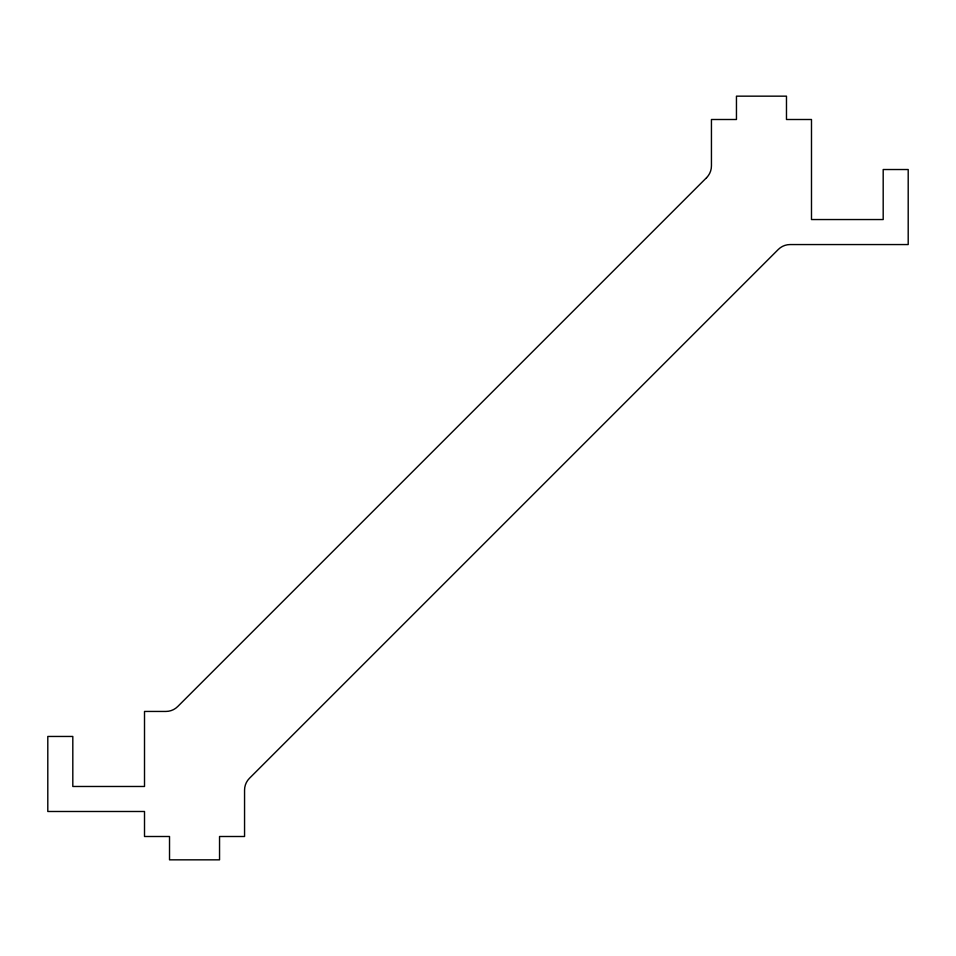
<?xml version="1.0" encoding="UTF-8"?>
<svg xmlns="http://www.w3.org/2000/svg" width="956" height="956" viewBox="0 0 956 956"><rect width="100%" height="100%" fill="white"/><g stroke="black" fill="none" stroke-linecap="round" stroke-linejoin="round"><path stroke-width="1.43" d="M706.556 177.696L177.696 706.556A16.67 16.67 0 0 1 165.902 711.443L144.511 711.443L144.511 786.477L72.811 786.477L72.811 736.455L47.8 736.455L47.8 811.489L144.511 811.489L144.511 836.5L169.523 836.5L169.523 859.838L219.545 859.838L219.545 836.5L244.557 836.5L244.557 790.098A16.67 16.67 0 0 1 249.444 778.303L778.303 249.444A16.67 16.67 0 0 1 790.098 244.557L908.2 244.557L908.2 169.523L883.189 169.523L883.189 219.545L811.489 219.545L811.489 119.5L786.477 119.5L786.477 96.162L736.455 96.162L736.455 119.5L711.443 119.5L711.443 165.902A16.67 16.67 0 0 1 706.556 177.696"/></g></svg>
